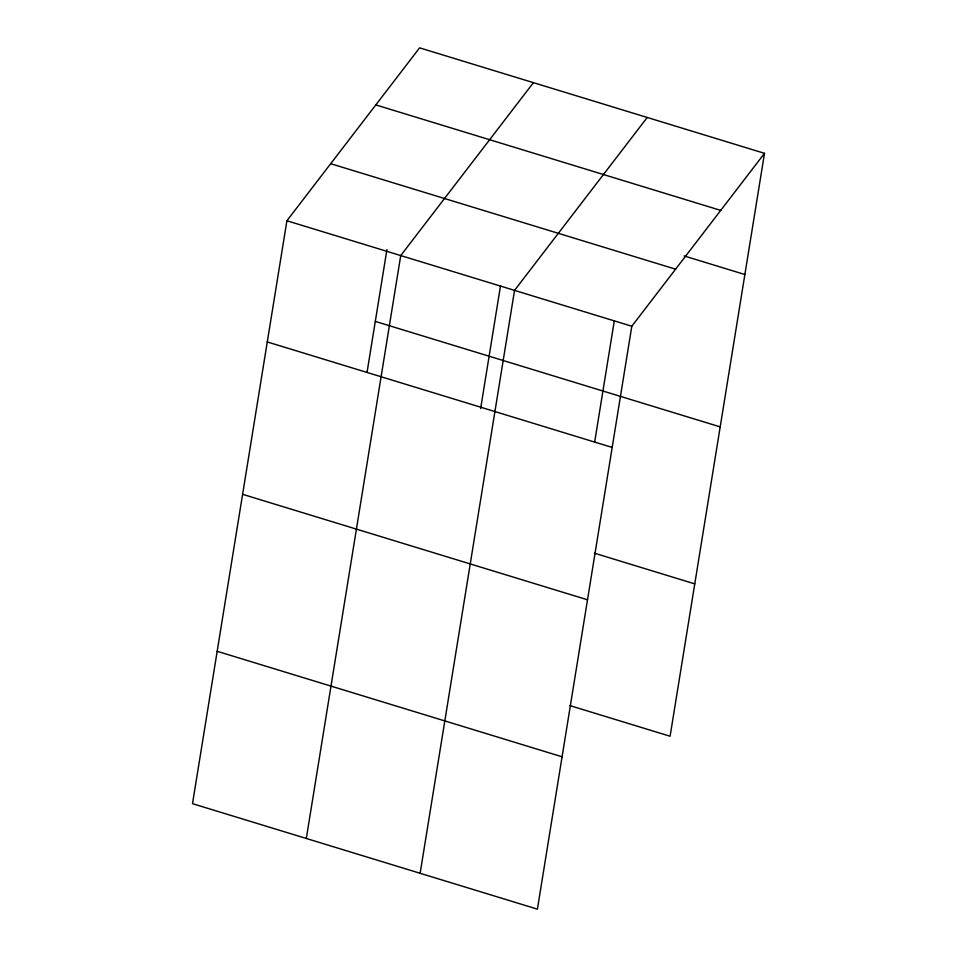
<?xml version="1.0" encoding="UTF-8"?>
<svg xmlns="http://www.w3.org/2000/svg" width="957" height="957" viewBox="0 0 957 957"><rect width="100%" height="100%" fill="white"/><g stroke="black" fill="none" stroke-linecap="round" stroke-linejoin="round"><path stroke-width="1.44" d="M286.909 220.756L192.501 803.665L537.403 909.15L631.811 326.241L764.499 153.335L419.597 47.85L286.909 220.756L631.811 326.241M367.057 372.285L386.927 249.61M306.312 838.476L400.732 255.567L533.42 82.661M480.641 408.543L500.499 285.892M420.135 873.286L514.543 290.378L647.231 117.472M594.692 441.895L614.322 320.703M764.499 153.335L670.091 736.244L569.774 705.56M375.814 104.911L720.717 210.384M684.123 255.938L744.869 274.515M330.703 163.695L675.594 269.18M375.3 321.408L720.19 426.882M267.278 341.936L612.181 447.421M594.453 553.194L694.77 583.878M242.6 494.314L587.502 599.788M217.179 651.298L562.082 756.784"/></g></svg>
